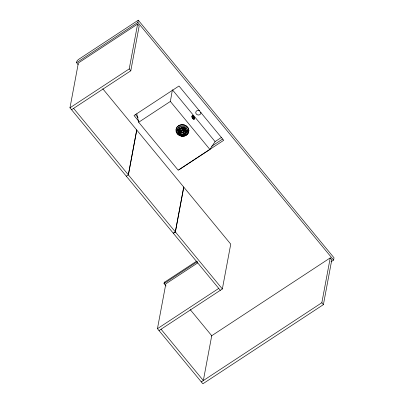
<?xml version="1.0" encoding="UTF-8"?>
<svg xmlns="http://www.w3.org/2000/svg" width="404" height="404" viewBox="0 0 404 404"><rect width="100%" height="100%" fill="white"/><g stroke="black" fill="none" stroke-linecap="round" stroke-linejoin="round"><path stroke-width="0.61" d="M138.688 122.245L170.362 101.449L172.412 89.799L215.085 141.602L209.903 149.45L178.23 170.251L138.688 122.245L136.789 113.877M193.435 116.761C193.905 117.008 192.461 115.877 192.733 116.211M192.556 117.165C193.238 117.423 192.491 117.857 192.526 116.655M193.041 116.377C192.425 115.398 192.269 117.604 193.38 116.907M192.794 116.953L193.142 117.337L193.082 116.978M193.44 116.503L193.112 116.15M193.183 117.155C193.339 118.417 192.652 117.468 193.945 118.17M193.228 117.175C193.9 117.549 194.284 117.579 194.299 118.018M193.279 116.968L193.067 116.529L193.072 116.907M193.359 116.539L193.178 116.17M193.117 118.145L192.844 117.726L193.213 118.089M193.869 118.16C193.895 117.968 193.349 117.902 193.188 117.63M193.567 116.519L193.819 116.963L193.42 116.615M194.117 117.362C193.976 116.67 194.132 117.827 193.556 117.216M194.157 118.503C193.592 118.867 194.824 118.17 194.203 118.473M78.164 64.645L76.558 62.701L76.77 61.58A2.581 0.778 -39.5 0 1 79.022 59.115L138.274 20.2L334.027 257.828L333.608 260.07L330.977 261.797M220.311 290.314L69.973 107.812L78.366 62.979L137.618 24.063L139.183 25.962L130.795 70.801L71.538 109.716M69.973 107.812L129.23 68.897L137.618 24.063M76.558 62.701L137.855 22.442L138.274 20.2M126.285 176.174L128.361 174.871L136.724 129.997M128.361 174.871L136.754 130.037M166.024 285.971L164.034 283.558L164.241 282.436L196.723 261.1M183.734 187.067L175.341 231.901L173.331 233.285M183.764 187.108L175.371 231.941L173.301 233.244M211.267 336.027L330.235 257.888L331.8 259.792L323.412 304.626L202.864 383.8L157.449 328.669L165.837 283.835L197.798 262.847M159.014 330.573L222.352 288.971L230.745 244.137L102.752 88.764M201.293 381.901L321.847 302.722L330.235 257.888M192.476 116.009C192.137 117.014 194.077 117.928 193.632 117.236M192.385 116.61L192.652 117.109M194.132 117.539L194.38 117.983M193.93 118.362C192.961 118.17 194.117 118.862 194.056 118.564M194.178 118.17L194.107 118.534M215.085 141.602L221.725 137.239M211.585 146.304L222.559 139.092M178.76 169.826L223.71 140.304L178.982 86.012L134.032 115.534L138.825 121.352M164.034 283.558L197.561 261.534M157.449 328.669L218.746 288.411M192.38 116.069L192.637 116.271M194.051 118.241L194.329 118.675L193.859 118.412M192.819 116.938L193.243 117.513M192.981 116.382L192.764 115.943L193.364 116.761M194.097 117.953L194.137 117.998A1.939 0.848 59.4 0 1 193.511 119.291A1.939 0.848 59.4 0 1 191.865 117.019A1.939 0.848 59.4 0 1 192.753 116.084M137.855 22.442L333.608 260.07M170.362 101.449L209.903 149.45M129.23 68.897L130.795 70.801M321.847 302.722L323.412 304.626M135.653 114.746L138.047 117.655M73.584 108.373L222.352 288.971M190.188 309.575L211.731 335.724L203.338 380.558L161.055 329.23M200.859 112.267A2.581 2.318 10.6 0 1 198.233 114.999A2.581 2.318 10.6 0 1 195.889 111.893A2.581 2.318 10.6 0 1 199.727 110.767M193.683 117.069A1.939 0.848 59.4 0 1 193.93 117.508M182.739 135.012A0.646 0.581 10.6 0 1 182.79 134.062A0.646 0.581 10.6 0 1 183.764 134.461A0.646 0.581 10.6 0 1 183.047 135.138M177.366 130.861A5.156 4.626 10.6 0 1 183.133 125.861A5.156 4.626 10.6 0 1 187.203 132.386M181.573 128.563A0.646 0.581 10.6 0 1 181.618 127.614A0.646 0.581 10.6 0 1 182.593 128.012A0.646 0.581 10.6 0 1 181.881 128.689M180.755 130.997A0.646 0.581 10.6 0 1 181.128 130.088A0.646 0.581 10.6 0 1 181.891 130.81A0.646 0.581 10.6 0 1 180.871 131.108M178.719 130.623A0.646 0.581 10.6 0 1 178.457 129.724A0.646 0.581 10.6 0 1 179.477 129.76A0.646 0.581 10.6 0 1 179.214 130.638M182.446 130.25A0.646 0.581 10.6 0 1 182.26 129.28A0.646 0.581 10.6 0 1 183.31 129.573A0.646 0.581 10.6 0 1 182.613 130.295M184.785 129.795A0.646 0.581 10.6 0 1 184.881 128.82A0.646 0.581 10.6 0 1 185.82 129.346A0.646 0.581 10.6 0 1 184.926 129.876M164.241 282.436A2.581 0.833 56.7 0 1 164.852 282.199M193.375 118.301L193.667 118.71L193.375 118.301M192.132 116.706A1.939 0.848 59.4 0 0 194.167 119.175A1.939 0.848 59.4 0 0 193.688 116.488A1.939 0.848 59.4 0 0 192.132 116.706M180.694 134.784A0.646 0.581 10.6 0 0 181.8 134.689A0.646 0.581 10.6 0 0 181.118 133.865A0.646 0.581 10.6 0 0 180.694 134.784M180.674 134.896A0.646 0.581 10.6 0 0 181.78 134.805A0.646 0.581 10.6 0 0 181.098 133.982A0.646 0.581 10.6 0 0 180.674 134.896M179.068 133.785A0.646 0.581 10.6 0 0 180.174 133.694A0.646 0.581 10.6 0 0 179.492 132.871A0.646 0.581 10.6 0 0 179.068 133.785M179.048 133.896A0.646 0.581 10.6 0 0 180.149 133.805A0.646 0.581 10.6 0 0 179.472 132.982A0.646 0.581 10.6 0 0 179.048 133.896M182.603 135.012A0.646 0.581 10.6 0 0 183.709 134.921A0.646 0.581 10.6 0 0 183.027 134.098A0.646 0.581 10.6 0 0 182.603 135.012M178.29 132.164A0.646 0.581 10.6 0 0 179.396 132.068A0.646 0.581 10.6 0 0 178.719 131.244A0.646 0.581 10.6 0 0 178.29 132.164M178.27 132.275A0.646 0.581 10.6 0 0 179.376 132.184A0.646 0.581 10.6 0 0 178.694 131.361A0.646 0.581 10.6 0 0 178.27 132.275M177.341 133.85A6.459 5.792 10.6 0 0 188.395 132.931A6.459 5.792 10.6 0 0 181.613 124.7A6.459 5.792 10.6 0 0 177.351 133.79A6.459 5.792 10.6 0 0 188.405 132.876A6.459 5.792 10.6 0 0 181.623 124.644A6.459 5.792 10.6 0 0 177.341 133.85M182.754 132.729A0.646 0.581 10.6 0 0 183.855 132.638A0.646 0.581 10.6 0 0 183.179 131.815A0.646 0.581 10.6 0 0 182.754 132.729M182.729 132.84A0.646 0.581 10.6 0 0 183.835 132.749A0.646 0.581 10.6 0 0 183.158 131.926A0.646 0.581 10.6 0 0 182.729 132.84M180.734 131.108A0.646 0.581 10.6 0 0 181.84 131.017A0.646 0.581 10.6 0 0 181.159 130.194A0.646 0.581 10.6 0 0 180.734 131.108M178.214 134.012A5.156 4.626 10.6 0 0 187.037 133.28A5.156 4.626 10.6 0 0 181.623 126.71A5.156 4.626 10.6 0 0 178.214 134.012M185.173 132.876A0.646 0.581 10.6 0 0 186.279 132.785A0.646 0.581 10.6 0 0 185.603 131.962A0.646 0.581 10.6 0 0 185.173 132.876M185.194 132.764A0.646 0.581 10.6 0 0 186.3 132.669A0.646 0.581 10.6 0 0 185.623 131.845A0.646 0.581 10.6 0 0 185.194 132.764M181.431 128.563A0.646 0.581 10.6 0 0 182.537 128.472A0.646 0.581 10.6 0 0 181.861 127.649A0.646 0.581 10.6 0 0 181.431 128.563M178.437 130.542A0.646 0.581 10.6 0 0 179.543 130.452A0.646 0.581 10.6 0 0 178.861 129.628A0.646 0.581 10.6 0 0 178.437 130.542M179.517 129.007A0.646 0.581 10.6 0 0 180.623 128.916A0.646 0.581 10.6 0 0 179.942 128.093A0.646 0.581 10.6 0 0 179.517 129.007M179.497 129.123A0.646 0.581 10.6 0 0 180.598 129.028A0.646 0.581 10.6 0 0 179.921 128.204A0.646 0.581 10.6 0 0 179.497 129.123M185.476 131.164A0.646 0.581 10.6 0 0 186.582 131.073A0.646 0.581 10.6 0 0 185.901 130.25A0.646 0.581 10.6 0 0 185.476 131.164M185.456 131.275A0.646 0.581 10.6 0 0 186.557 131.184A0.646 0.581 10.6 0 0 185.88 130.361A0.646 0.581 10.6 0 0 185.456 131.275M182.164 130.169A0.646 0.581 10.6 0 0 183.27 130.078A0.646 0.581 10.6 0 0 182.593 129.255A0.646 0.581 10.6 0 0 182.164 130.169M180.83 132.512A0.646 0.581 10.6 0 0 181.931 132.421A0.646 0.581 10.6 0 0 181.255 131.598A0.646 0.581 10.6 0 0 180.83 132.512M180.805 132.623A0.646 0.581 10.6 0 0 181.911 132.532A0.646 0.581 10.6 0 0 181.234 131.709A0.646 0.581 10.6 0 0 180.805 132.623M183.537 131.058A0.646 0.581 10.6 0 0 184.643 130.967A0.646 0.581 10.6 0 0 183.966 130.144A0.646 0.581 10.6 0 0 183.537 131.058M183.517 131.174A0.646 0.581 10.6 0 0 184.623 131.083A0.646 0.581 10.6 0 0 183.946 130.26A0.646 0.581 10.6 0 0 183.517 131.174M184.244 134.249A0.646 0.581 10.6 0 0 185.35 134.153A0.646 0.581 10.6 0 0 184.668 133.33A0.646 0.581 10.6 0 0 184.244 134.249M184.224 134.36A0.646 0.581 10.6 0 0 185.33 134.269A0.646 0.581 10.6 0 0 184.648 133.446A0.646 0.581 10.6 0 0 184.224 134.36M183.249 128.644A0.646 0.581 10.6 0 0 184.355 128.553A0.646 0.581 10.6 0 0 183.679 127.73A0.646 0.581 10.6 0 0 183.249 128.644M183.229 128.755A0.646 0.581 10.6 0 0 184.335 128.664A0.646 0.581 10.6 0 0 183.658 127.841A0.646 0.581 10.6 0 0 183.229 128.755M184.643 129.795A0.646 0.581 10.6 0 0 185.749 129.704A0.646 0.581 10.6 0 0 185.072 128.881A0.646 0.581 10.6 0 0 184.643 129.795"/></g></svg>
